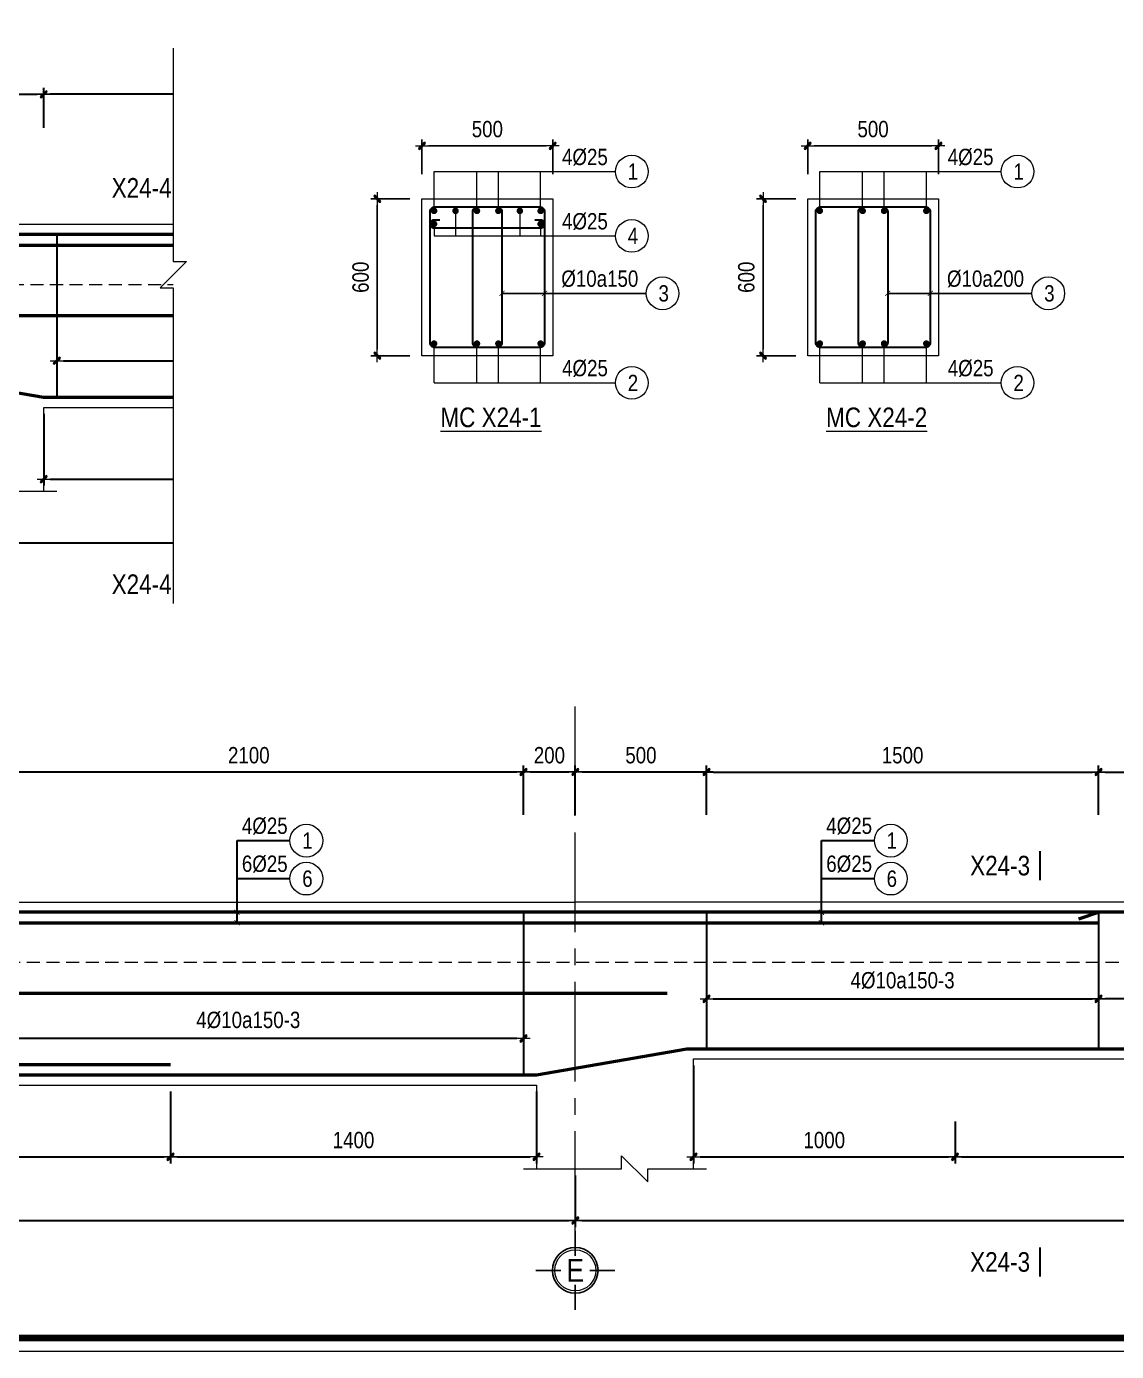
# Model space of a CAD drawing. Header units: millimetres. Extents: x 397144 to 8960116, y 345581 to 674207.
# Drawn here: x 4983601 to 4987769, y 648891 to 653957 of the extents above; entities that cross this region are included whole.
import ezdxf
from ezdxf.enums import TextEntityAlignment as Align
from ezdxf.xclip import XClip

# ---------------------------------------------------------------- set-up
doc = ezdxf.new("R2010")
doc.units = ezdxf.units.MM
doc.header["$XCLIPFRAME"] = 0
doc.header["$PDSIZE"] = -10
doc.linetypes.add('CENTER2', pattern=[28.575, 19.05, -3.175, 3.175, -3.175])
doc.linetypes.add('HIDDEN', pattern=[0.375, 0.25, -0.125])
doc.layers.get('0').update_dxf_attribs({"linetype": 'CONTINUOUS'})
doc.layers.get('Defpoints').update_dxf_attribs({"color": 12, "linetype": 'CONTINUOUS'})
for name, color, linetype, lineweight in [('2', 2, 'CONTINUOUS', 20), ('CDAI', 8, 'CONTINUOUS', 30), ('CTHEP', 2, 'CONTINUOUS', 50), ('DBAO', 3, 'CONTINUOUS', 20), ('DGIONG', 4, 'CONTINUOUS', 13), ('KTH', 150, 'CONTINUOUS', 5), ('Net khuat', 8, 'HIDDEN', 13), ('STICK', 1, 'CONTINUOUS', 9), ('TEXT', 7, 'CONTINUOUS', 15)]:
    doc.layers.add(name, color=color, linetype=linetype, lineweight=lineweight)
doc.layers.add('8', color=8, linetype='CONTINUOUS')
doc.styles.add('HELVECONDENSE', font='VHELVCN_0.TTF')
doc.styles.add('Star-HelCon', font='VHELVCN_0.TTF')
doc.styles.add('TTP-HelCon', font='VHELVCN_0.TTF')
doc.styles.add('VNI-HELVE-CONDENSE', font='VHELVCN_0.TTF')
doc.dimstyles.new('kc-25', dxfattribs={"dimtxt": 62.5, "dimasz": 20, "dimexe": 20, "dimexo": 50, "dimgap": 25, "dimtad": 3, "dimdec": 0, "dimzin": 0, "dimdsep": 46, "dimtxsty": 'VNI-HELVE-CONDENSE', "dimblk": 'DIM', "dimcen": 2.5, "dimclrd": 256, "dimclre": 154, "dimclrt": 7, "dimaunit": 1, "dimadec": 0, "dimazin": 0, "dimtfac": 1, "dimtdec": 0, "dimtix": 1, "dimtmove": 0, "dimatfit": 3, "dimldrblk": 'DOT', "dimfxl": 1, "dimtolj": 1, "dimtzin": 0, "dimarcsym": 0})
doc.dimstyles.new('TTP-25', dxfattribs={"dimscale": 25, "dimtxt": 2.5, "dimasz": 1, "dimexe": 1, "dimexo": 1, "dimgap": 0.09, "dimtad": 0, "dimdec": 4, "dimrnd": 5, "dimzin": 9, "dimdsep": 46, "dimtxsty": 'TTP-HelCon', "dimblk": 'Stick1', "dimcen": 0.09, "dimdle": 1.5, "dimclrd": 256, "dimclre": 256, "dimclrt": 7, "dimadec": 0, "dimazin": 0, "dimtfac": 1, "dimtdec": 4, "dimtmove": 0, "dimatfit": 3, "dimldrblk": '_ArchTick1', "dimfxl": 1, "dimtvp": 1, "dimtolj": 1, "dimtzin": 0, "dimarcsym": 0})

# ---------------------------------------------------------------- blocks, each defined once
blk = doc.blocks.new('CHG_XX_Khung ten')
blk.add_lwpolyline([(15, 579), (826, 579), (826, 15), (15, 15)], close=True)
at = {"color": 4, "linetype": 'Continuous', "const_width": 1}
blk.add_lwpolyline([(17, 577), (824, 577), (824, 17), (17, 17)], close=True, dxfattribs=at)
blk = doc.blocks.new('Stick1')
at = {"layer": 'STICK'}
h = blk.add_hatch(color=256, dxfattribs=at)
edge = h.paths.add_edge_path()
edge.add_line((0.3, 0.5), (-0.5, -0.3))
edge.add_arc((-0.4, -0.4), 0.141, 135, 315)
edge.add_line((-0.3, -0.5), (0.5, 0.3))
edge.add_arc((0.4, 0.4), 0.141, 315, 495)
blk.add_line((1, 0), (-1, 0), dxfattribs=at)
blk.add_lwpolyline([(0.3, 0.5), (-0.5, -0.3, 1), (-0.3, -0.5), (0.5, 0.3, 1), (0.3, 0.5, 1)], format="xyb", dxfattribs=at)
blk = doc.blocks.new('*D8874')
at = {"layer": 'Defpoints', "color": 0, "transparency": 16777216}
for p in [(5207029.3, 637924.4), (5205530.3, 637735.4), (5207029.3, 637735.4)]:
    blk.add_point(p, dxfattribs=at)
at = {"layer": 'KTH', "lineweight": -2, "transparency": 16777216}
for p, q in [((5205530.3, 637760.4), (5205530.3, 637949.4)), ((5207029.3, 637760.4), (5207029.3, 637949.4)), ((5205555.3, 637924.4), (5207004.3, 637924.4))]:
    blk.add_line(p, q, dxfattribs=at)
at = {"layer": 'KTH', "lineweight": -2, "transparency": 16777216, "xscale": 25, "yscale": 25, "zscale": 25, "rotation": 180}
blk.add_blockref('Stick1', (5205530.3, 637924.4), dxfattribs=at)
at = {"layer": 'KTH', "lineweight": -2, "transparency": 16777216, "xscale": 25, "yscale": 25, "zscale": 25}
blk.add_blockref('Stick1', (5207029.3, 637924.4), dxfattribs=at)
at = {"layer": 'KTH', "color": 7, "transparency": 16777216, "insert": (5206279.8, 637988.3), "char_height": 62.5, "attachment_point": 5, "style": 'TTP-HelCon'}
blk.add_mtext('\\A1;1500', dxfattribs=at)
blk = doc.blocks.new('_ArchTick1')
at = {"color": 0, "const_width": 3.81}
blk.add_lwpolyline([(-12.7, -12.7), (12.7, 12.7)], dxfattribs=at)
blk = doc.blocks.new('*D8875')
at = {"layer": 'Defpoints', "color": 0, "transparency": 16777216}
for p in [(5202725.3, 636979.5), (5204830.3, 636963), (5202725.3, 636905.5)]:
    blk.add_point(p, dxfattribs=at)
at = {"layer": 'KTH', "lineweight": -2, "transparency": 16777216}
for p, q in [((5202725.3, 636954.5), (5202725.3, 636880.5)), ((5204830.3, 636938), (5204830.3, 636880.5)), ((5204805.3, 636905.5), (5202750.3, 636905.5))]:
    blk.add_line(p, q, dxfattribs=at)
at = {"layer": 'KTH', "lineweight": -2, "transparency": 16777216, "xscale": 25, "yscale": 25, "zscale": 25, "rotation": 180}
blk.add_blockref('Stick1', (5202725.3, 636905.5), dxfattribs=at)
at = {"layer": 'KTH', "lineweight": -2, "transparency": 16777216, "xscale": 25, "yscale": 25, "zscale": 25}
blk.add_blockref('Stick1', (5204830.3, 636905.5), dxfattribs=at)
at = {"layer": 'KTH', "color": 7, "transparency": 16777216, "insert": (5203777.8, 636975.4), "char_height": 62.5, "attachment_point": 5, "style": 'TTP-HelCon'}
blk.add_mtext('\\A1;4Þ10a150-3', dxfattribs=at)
blk = doc.blocks.new('*D8876')
at = {"layer": 'Defpoints', "color": 0, "transparency": 16777216}
for p in [(5205530.3, 637114.5), (5207029.3, 637131), (5207029.3, 637057)]:
    blk.add_point(p, dxfattribs=at)
at = {"layer": 'KTH', "lineweight": -2, "transparency": 16777216}
for p, q in [((5205530.3, 637089.5), (5205530.3, 637032)), ((5207029.3, 637106), (5207029.3, 637032)), ((5205555.3, 637057), (5207004.3, 637057))]:
    blk.add_line(p, q, dxfattribs=at)
at = {"layer": 'KTH', "lineweight": -2, "transparency": 16777216, "xscale": 25, "yscale": 25, "zscale": 25, "rotation": 180}
blk.add_blockref('Stick1', (5205530.3, 637057), dxfattribs=at)
at = {"layer": 'KTH', "lineweight": -2, "transparency": 16777216, "xscale": 25, "yscale": 25, "zscale": 25}
blk.add_blockref('Stick1', (5207029.3, 637057), dxfattribs=at)
at = {"layer": 'KTH', "color": 7, "transparency": 16777216, "insert": (5206279.8, 637127), "char_height": 62.5, "attachment_point": 5, "style": 'TTP-HelCon'}
blk.add_mtext('\\A1;4Þ10a150-3', dxfattribs=at)
blk = doc.blocks.new('*D8879')
at = {"layer": 'Defpoints', "color": 0, "transparency": 16777216}
for p in [(5210180.3, 637924.4), (5207029.3, 637735.4), (5210180.3, 637735.4)]:
    blk.add_point(p, dxfattribs=at)
at = {"layer": 'KTH', "lineweight": -2, "transparency": 16777216}
for p, q in [((5207029.3, 637760.4), (5207029.3, 637949.4)), ((5210180.3, 637760.4), (5210180.3, 637949.4)), ((5207054.3, 637924.4), (5210155.3, 637924.4))]:
    blk.add_line(p, q, dxfattribs=at)
at = {"layer": 'KTH', "lineweight": -2, "transparency": 16777216, "xscale": 25, "yscale": 25, "zscale": 25, "rotation": 180}
blk.add_blockref('Stick1', (5207029.3, 637924.4), dxfattribs=at)
at = {"layer": 'KTH', "lineweight": -2, "transparency": 16777216, "xscale": 25, "yscale": 25, "zscale": 25}
blk.add_blockref('Stick1', (5210180.3, 637924.4), dxfattribs=at)
at = {"layer": 'KTH', "color": 7, "transparency": 16777216, "insert": (5208604.8, 637988.2), "char_height": 62.5, "attachment_point": 5, "style": 'TTP-HelCon'}
blk.add_mtext('\\A1;3150', dxfattribs=at)
blk = doc.blocks.new('*D8880')
at = {"layer": 'Defpoints', "color": 0, "transparency": 16777216}
for p in [(5207029.3, 637131), (5210180.3, 637131), (5207029.3, 637057)]:
    blk.add_point(p, dxfattribs=at)
at = {"layer": 'KTH', "lineweight": -2, "transparency": 16777216}
for p, q in [((5207029.3, 637106), (5207029.3, 637032)), ((5210180.3, 637106), (5210180.3, 637032)), ((5210155.3, 637057), (5207054.3, 637057))]:
    blk.add_line(p, q, dxfattribs=at)
at = {"layer": 'KTH', "lineweight": -2, "transparency": 16777216, "xscale": 25, "yscale": 25, "zscale": 25, "rotation": 180}
blk.add_blockref('Stick1', (5207029.3, 637057), dxfattribs=at)
at = {"layer": 'KTH', "lineweight": -2, "transparency": 16777216, "xscale": 25, "yscale": 25, "zscale": 25}
blk.add_blockref('Stick1', (5210180.3, 637057), dxfattribs=at)
at = {"layer": 'KTH', "color": 7, "transparency": 16777216, "insert": (5208604.8, 637126.9), "char_height": 62.5, "attachment_point": 5, "style": 'TTP-HelCon'}
blk.add_mtext('\\A1;4Þ10a200-3', dxfattribs=at)
blk = doc.blocks.new('*D8886')
at = {"layer": 'Defpoints', "color": 0, "transparency": 16777216}
for p in [(5195528.2, 636407.1), (5205028.2, 636407.1), (5205028.2, 636209.1)]:
    blk.add_point(p, dxfattribs=at)
at = {"layer": 'KTH', "lineweight": -2, "transparency": 16777216}
for p, q in [((5195528.2, 636382.1), (5195528.2, 636184.1)), ((5205028.2, 636382.1), (5205028.2, 636184.1)), ((5195553.2, 636209.1), (5205003.2, 636209.1))]:
    blk.add_line(p, q, dxfattribs=at)
at = {"layer": 'KTH', "lineweight": -2, "transparency": 16777216, "xscale": 25, "yscale": 25, "zscale": 25, "rotation": 180}
blk.add_blockref('Stick1', (5195528.2, 636209.1), dxfattribs=at)
at = {"layer": 'KTH', "lineweight": -2, "transparency": 16777216, "xscale": 25, "yscale": 25, "zscale": 25}
blk.add_blockref('Stick1', (5205028.2, 636209.1), dxfattribs=at)
at = {"layer": 'KTH', "color": 7, "transparency": 16777216, "insert": (5200278.2, 636272.9), "char_height": 62.5, "attachment_point": 5, "style": 'TTP-HelCon'}
blk.add_mtext('\\A1;9500', dxfattribs=at)
blk = doc.blocks.new('*D8887')
at = {"layer": 'Defpoints', "color": 0, "transparency": 16777216}
for p in [(5205028.2, 636407.1), (5211428.2, 636407), (5211428.2, 636209)]:
    blk.add_point(p, dxfattribs=at)
at = {"layer": 'KTH', "lineweight": -2, "transparency": 16777216}
for p, q in [((5205028.2, 636382.1), (5205028.2, 636184)), ((5211428.2, 636382), (5211428.2, 636184)), ((5205053.2, 636209), (5211403.2, 636209))]:
    blk.add_line(p, q, dxfattribs=at)
at = {"layer": 'KTH', "lineweight": -2, "transparency": 16777216, "xscale": 25, "yscale": 25, "zscale": 25, "rotation": 180}
blk.add_blockref('Stick1', (5205028.2, 636209), dxfattribs=at)
at = {"layer": 'KTH', "lineweight": -2, "transparency": 16777216, "xscale": 25, "yscale": 25, "zscale": 25}
blk.add_blockref('Stick1', (5211428.2, 636209), dxfattribs=at)
at = {"layer": 'KTH', "color": 7, "transparency": 16777216, "insert": (5208228.2, 636272.9), "char_height": 62.5, "attachment_point": 5, "style": 'TTP-HelCon'}
blk.add_mtext('\\A1;6400', dxfattribs=at)
blk = doc.blocks.new('*D8889')
at = {"layer": 'Defpoints', "color": 0, "transparency": 16777216}
for p in [(5198680.3, 637045.6), (5196330.3, 636963), (5198680.3, 636905.6)]:
    blk.add_point(p, dxfattribs=at)
at = {"layer": 'KTH', "lineweight": -2, "transparency": 16777216}
for p, q in [((5198680.3, 637020.6), (5198680.3, 636880.6)), ((5196330.3, 636938), (5196330.3, 636880.6)), ((5196355.3, 636905.6), (5198655.3, 636905.6))]:
    blk.add_line(p, q, dxfattribs=at)
at = {"layer": 'KTH', "lineweight": -2, "transparency": 16777216, "xscale": 25, "yscale": 25, "zscale": 25, "rotation": 180}
blk.add_blockref('Stick1', (5196330.3, 636905.6), dxfattribs=at)
at = {"layer": 'KTH', "lineweight": -2, "transparency": 16777216, "xscale": 25, "yscale": 25, "zscale": 25}
blk.add_blockref('Stick1', (5198680.3, 636905.6), dxfattribs=at)
at = {"layer": 'KTH', "color": 7, "transparency": 16777216, "insert": (5197505.3, 636975.5), "char_height": 62.5, "attachment_point": 5, "style": 'TTP-HelCon'}
blk.add_mtext('\\A1;4Þ10a150-3', dxfattribs=at)
blk = doc.blocks.new('*D8891')
at = {"layer": 'Defpoints', "color": 0, "transparency": 16777216}
for p in [(5196280.3, 637924.5), (5196280.3, 637771.4), (5198680.3, 637771.4)]:
    blk.add_point(p, dxfattribs=at)
at = {"layer": 'KTH', "lineweight": -2, "transparency": 16777216}
for p, q in [((5196280.3, 637796.4), (5196280.3, 637949.5)), ((5198680.3, 637796.4), (5198680.3, 637949.5)), ((5198655.3, 637924.5), (5196305.3, 637924.5))]:
    blk.add_line(p, q, dxfattribs=at)
at = {"layer": 'KTH', "lineweight": -2, "transparency": 16777216, "xscale": 25, "yscale": 25, "zscale": 25, "rotation": 180}
blk.add_blockref('Stick1', (5196280.3, 637924.5), dxfattribs=at)
at = {"layer": 'KTH', "lineweight": -2, "transparency": 16777216, "xscale": 25, "yscale": 25, "zscale": 25}
blk.add_blockref('Stick1', (5198680.3, 637924.5), dxfattribs=at)
at = {"layer": 'KTH', "color": 7, "transparency": 16777216, "insert": (5197480.3, 637988.4), "char_height": 62.5, "attachment_point": 5, "style": 'TTP-HelCon'}
blk.add_mtext('\\A1;2400', dxfattribs=at)
blk = doc.blocks.new('*D8892')
at = {"layer": 'Defpoints', "color": 0, "transparency": 16777216}
for p in [(5204830.3, 637924.5), (5202729.3, 637735.4), (5204830.3, 637735.4)]:
    blk.add_point(p, dxfattribs=at)
at = {"layer": 'KTH', "lineweight": -2, "transparency": 16777216}
for p, q in [((5202729.3, 637760.4), (5202729.3, 637949.5)), ((5204830.3, 637760.4), (5204830.3, 637949.5)), ((5202754.3, 637924.5), (5204805.3, 637924.5))]:
    blk.add_line(p, q, dxfattribs=at)
at = {"layer": 'KTH', "lineweight": -2, "transparency": 16777216, "xscale": 25, "yscale": 25, "zscale": 25, "rotation": 180}
blk.add_blockref('Stick1', (5202729.3, 637924.5), dxfattribs=at)
at = {"layer": 'KTH', "lineweight": -2, "transparency": 16777216, "xscale": 25, "yscale": 25, "zscale": 25}
blk.add_blockref('Stick1', (5204830.3, 637924.5), dxfattribs=at)
at = {"layer": 'KTH', "color": 7, "transparency": 16777216, "insert": (5203779.8, 637988.3), "char_height": 62.5, "attachment_point": 5, "style": 'TTP-HelCon'}
blk.add_mtext('\\A1;2100', dxfattribs=at)
blk = doc.blocks.new('dau truc')
blk.add_circle((0, 0), 180)
at = {"layer": '8'}
for p, q in [((0, 127), (0, 345)), ((-127, 0), (-345, 0)), ((345, 0), (127, 0)), ((0, -345), (0, -127))]:
    blk.add_line(p, q, dxfattribs=at)
blk.add_circle((0, 0), 200, dxfattribs=at)
at = {"layer": 'TEXT', "style": 'HELVECONDENSE'}
blk.add_attdef('A', text='', height=233, dxfattribs=at).set_placement((0, 0), align=Align.MIDDLE)
blk = doc.blocks.new('*D8893')
at = {"layer": 'Defpoints', "color": 0, "transparency": 16777216}
for p in [(5196280.3, 637924.5), (5195680.3, 637771.4), (5196280.3, 637771.4)]:
    blk.add_point(p, dxfattribs=at)
at = {"layer": 'KTH', "lineweight": -2, "transparency": 16777216}
for p, q in [((5195680.3, 637796.4), (5195680.3, 637949.5)), ((5196280.3, 637796.4), (5196280.3, 637949.5)), ((5195705.3, 637924.5), (5196255.3, 637924.5))]:
    blk.add_line(p, q, dxfattribs=at)
at = {"layer": 'KTH', "lineweight": -2, "transparency": 16777216, "xscale": 25, "yscale": 25, "zscale": 25, "rotation": 180}
blk.add_blockref('Stick1', (5195680.3, 637924.5), dxfattribs=at)
at = {"layer": 'KTH', "lineweight": -2, "transparency": 16777216, "xscale": 25, "yscale": 25, "zscale": 25}
blk.add_blockref('Stick1', (5196280.3, 637924.5), dxfattribs=at)
at = {"layer": 'KTH', "color": 7, "transparency": 16777216, "insert": (5195980.3, 637988.4), "char_height": 62.5, "attachment_point": 5, "style": 'TTP-HelCon'}
blk.add_mtext('\\A1;600', dxfattribs=at)
blk = doc.blocks.new('*D8895')
at = {"layer": 'Defpoints', "color": 0, "transparency": 16777216}
for p in [(5205028.2, 637924.5), (5204830.3, 637735.4), (5205028.2, 637735.4)]:
    blk.add_point(p, dxfattribs=at)
at = {"layer": 'KTH', "lineweight": -2, "transparency": 16777216}
for p, q in [((5204830.3, 637760.4), (5204830.3, 637949.5)), ((5205028.2, 637760.4), (5205028.2, 637949.5)), ((5204855.3, 637924.5), (5205003.2, 637924.5))]:
    blk.add_line(p, q, dxfattribs=at)
at = {"layer": 'KTH', "lineweight": -2, "transparency": 16777216, "xscale": 25, "yscale": 25, "zscale": 25, "rotation": 180}
blk.add_blockref('Stick1', (5204830.3, 637924.5), dxfattribs=at)
at = {"layer": 'KTH', "lineweight": -2, "transparency": 16777216, "xscale": 25, "yscale": 25, "zscale": 25}
blk.add_blockref('Stick1', (5205028.2, 637924.5), dxfattribs=at)
at = {"layer": 'KTH', "color": 7, "transparency": 16777216, "insert": (5204929.3, 637988.3), "char_height": 62.5, "attachment_point": 5, "style": 'TTP-HelCon'}
blk.add_mtext('\\A1;200', dxfattribs=at)
blk = doc.blocks.new('*D8896')
at = {"layer": 'Defpoints', "color": 0, "transparency": 16777216}
for p in [(5205530.3, 637924.5), (5205028.2, 637735.4), (5205530.3, 637735.4)]:
    blk.add_point(p, dxfattribs=at)
at = {"layer": 'KTH', "lineweight": -2, "transparency": 16777216}
for p, q in [((5205028.2, 637760.4), (5205028.2, 637949.5)), ((5205530.3, 637760.4), (5205530.3, 637949.5)), ((5205053.2, 637924.5), (5205505.3, 637924.5))]:
    blk.add_line(p, q, dxfattribs=at)
at = {"layer": 'KTH', "lineweight": -2, "transparency": 16777216, "xscale": 25, "yscale": 25, "zscale": 25, "rotation": 180}
blk.add_blockref('Stick1', (5205028.2, 637924.5), dxfattribs=at)
at = {"layer": 'KTH', "lineweight": -2, "transparency": 16777216, "xscale": 25, "yscale": 25, "zscale": 25}
blk.add_blockref('Stick1', (5205530.3, 637924.5), dxfattribs=at)
at = {"layer": 'KTH', "color": 7, "transparency": 16777216, "insert": (5205279.3, 637988.3), "char_height": 62.5, "attachment_point": 5, "style": 'TTP-HelCon'}
blk.add_mtext('\\A1;500', dxfattribs=at)
blk = doc.blocks.new('*D8897')
at = {"layer": 'Defpoints', "color": 0, "transparency": 16777216}
for p in [(5196280.3, 636727.1), (5197680.3, 636727.1), (5197680.3, 636452.9)]:
    blk.add_point(p, dxfattribs=at)
at = {"layer": 'KTH', "lineweight": -2, "transparency": 16777216}
for p, q in [((5196280.3, 636702.1), (5196280.3, 636427.9)), ((5197680.3, 636702.1), (5197680.3, 636427.9)), ((5196305.3, 636452.9), (5197655.3, 636452.9))]:
    blk.add_line(p, q, dxfattribs=at)
at = {"layer": 'KTH', "lineweight": -2, "transparency": 16777216, "xscale": 25, "yscale": 25, "zscale": 25, "rotation": 180}
blk.add_blockref('Stick1', (5196280.3, 636452.9), dxfattribs=at)
at = {"layer": 'KTH', "lineweight": -2, "transparency": 16777216, "xscale": 25, "yscale": 25, "zscale": 25}
blk.add_blockref('Stick1', (5197680.3, 636452.9), dxfattribs=at)
at = {"layer": 'KTH', "color": 7, "transparency": 16777216, "insert": (5196980.3, 636516.7), "char_height": 62.5, "attachment_point": 5, "style": 'TTP-HelCon'}
blk.add_mtext('\\A1;1400', dxfattribs=at)
blk = doc.blocks.new('*D8898')
at = {"layer": 'Defpoints', "color": 0, "transparency": 16777216}
for p in [(5197680.3, 636727.1), (5203480.3, 636664.4), (5203480.3, 636452.9)]:
    blk.add_point(p, dxfattribs=at)
at = {"layer": 'KTH', "lineweight": -2, "transparency": 16777216}
for p, q in [((5197680.3, 636702.1), (5197680.3, 636427.9)), ((5203480.3, 636639.4), (5203480.3, 636427.9)), ((5197705.3, 636452.9), (5203455.3, 636452.9))]:
    blk.add_line(p, q, dxfattribs=at)
at = {"layer": 'KTH', "lineweight": -2, "transparency": 16777216, "xscale": 25, "yscale": 25, "zscale": 25, "rotation": 180}
blk.add_blockref('Stick1', (5197680.3, 636452.9), dxfattribs=at)
at = {"layer": 'KTH', "lineweight": -2, "transparency": 16777216, "xscale": 25, "yscale": 25, "zscale": 25}
blk.add_blockref('Stick1', (5203480.3, 636452.9), dxfattribs=at)
at = {"layer": 'KTH', "color": 7, "transparency": 16777216, "insert": (5200580.3, 636516.7), "char_height": 62.5, "attachment_point": 5, "style": 'TTP-HelCon'}
blk.add_mtext('\\A1;5800', dxfattribs=at)
blk = doc.blocks.new('*D8899')
at = {"layer": 'Defpoints', "color": 0, "transparency": 16777216}
for p in [(5203480.3, 636727.1), (5204880.3, 636727.1), (5204880.3, 636452.9)]:
    blk.add_point(p, dxfattribs=at)
at = {"layer": 'KTH', "lineweight": -2, "transparency": 16777216}
for p, q in [((5203480.3, 636702.1), (5203480.3, 636427.9)), ((5204880.3, 636702.1), (5204880.3, 636427.9)), ((5203505.3, 636452.9), (5204855.3, 636452.9))]:
    blk.add_line(p, q, dxfattribs=at)
at = {"layer": 'KTH', "lineweight": -2, "transparency": 16777216, "xscale": 25, "yscale": 25, "zscale": 25, "rotation": 180}
blk.add_blockref('Stick1', (5203480.3, 636452.9), dxfattribs=at)
at = {"layer": 'KTH', "lineweight": -2, "transparency": 16777216, "xscale": 25, "yscale": 25, "zscale": 25}
blk.add_blockref('Stick1', (5204880.3, 636452.9), dxfattribs=at)
at = {"layer": 'KTH', "color": 7, "transparency": 16777216, "insert": (5204180.3, 636516.7), "char_height": 62.5, "attachment_point": 5, "style": 'TTP-HelCon'}
blk.add_mtext('\\A1;1400', dxfattribs=at)
blk = doc.blocks.new('DIM')
h = blk.add_hatch(color=1)
h.paths.add_polyline_path([(0.49, 0.29, 1), (0.29, 0.49), (-0.19, 0), (0.19, 0)])
h.paths.add_polyline_path([(0.19, 0), (-0.19, 0), (-0.49, -0.29, 1), (-0.29, -0.49)])
at = {"color": 9}
for p, q in [((-0.19, 0), (-1.5, 0)), ((0.19, 0), (1.5, 0))]:
    blk.add_line(p, q, dxfattribs=at)
at = {"color": 1}
for p, q in [((-0.49, -0.29), (0.29, 0.49)), ((-0.29, -0.49), (0.49, 0.29)), ((-0.19, 0), (0.19, 0))]:
    blk.add_line(p, q, dxfattribs=at)
blk.add_arc((-0.39, -0.39), 0.138, 135, 315, dxfattribs=at)
blk = doc.blocks.new('*D1200')
at = {"layer": 'Defpoints', "color": 0, "transparency": 16777216}
for p in [(5205480.3, 636827.1), (5206480.3, 636612.8), (5206480.3, 636452.9)]:
    blk.add_point(p, dxfattribs=at)
at = {"layer": 'KTH', "lineweight": -2, "transparency": 16777216}
for p, q in [((5205480.3, 636802.1), (5205480.3, 636427.9)), ((5206480.3, 636587.8), (5206480.3, 636427.9)), ((5205505.3, 636452.9), (5206455.3, 636452.9))]:
    blk.add_line(p, q, dxfattribs=at)
at = {"layer": 'KTH', "lineweight": -2, "transparency": 16777216, "xscale": 25, "yscale": 25, "zscale": 25, "rotation": 180}
blk.add_blockref('Stick1', (5205480.3, 636452.9), dxfattribs=at)
at = {"layer": 'KTH', "lineweight": -2, "transparency": 16777216, "xscale": 25, "yscale": 25, "zscale": 25}
blk.add_blockref('Stick1', (5206480.3, 636452.9), dxfattribs=at)
at = {"layer": 'KTH', "color": 7, "transparency": 16777216, "insert": (5205980.3, 636516.7), "char_height": 62.5, "attachment_point": 5, "style": 'TTP-HelCon'}
blk.add_mtext('\\A1;1000', dxfattribs=at)
blk = doc.blocks.new('*D8902')
at = {"layer": 'Defpoints', "color": 0, "transparency": 16777216}
for p in [(5206480.3, 636612.8), (5210680.3, 636612.8), (5210680.3, 636452.9)]:
    blk.add_point(p, dxfattribs=at)
at = {"layer": 'KTH', "lineweight": -2, "transparency": 16777216}
for p, q in [((5206480.3, 636587.8), (5206480.3, 636427.9)), ((5210680.3, 636587.8), (5210680.3, 636427.9)), ((5206505.3, 636452.9), (5210655.3, 636452.9))]:
    blk.add_line(p, q, dxfattribs=at)
at = {"layer": 'KTH', "lineweight": -2, "transparency": 16777216, "xscale": 25, "yscale": 25, "zscale": 25, "rotation": 180}
blk.add_blockref('Stick1', (5206480.3, 636452.9), dxfattribs=at)
at = {"layer": 'KTH', "lineweight": -2, "transparency": 16777216, "xscale": 25, "yscale": 25, "zscale": 25}
blk.add_blockref('Stick1', (5210680.3, 636452.9), dxfattribs=at)
at = {"layer": 'KTH', "color": 7, "transparency": 16777216, "insert": (5208580.3, 636516.7), "char_height": 62.5, "attachment_point": 5, "style": 'TTP-HelCon'}
blk.add_mtext('\\A1;4200', dxfattribs=at)
blk = doc.blocks.new('MC')
at = {"layer": 'CTHEP', "const_width": 10}
blk.add_lwpolyline([(0, 150), (0, 0)], dxfattribs=at)
at = {"layer": 'TEXT', "style": 'TTP-HelCon'}
blk.add_attdef('A', text='', height=100, dxfattribs=at).set_placement((-50, 25.5), align=Align.RIGHT)
blk = doc.blocks.new('AX-28')
at = {"layer": 'CTHEP'}
blk.add_line((5264291.10635, 616647.46399), (5278173.54449, 616647.4826), dxfattribs=at)
blk.add_lwpolyline([(5264065.14349, 616958.44104), (5293080.85847, 616958.39699, -0.414213562), (5293100.85847, 616938.39699), (5293100.85847, 615232.99626)], format="xyb", dxfattribs=at)
blk.add_lwpolyline([(5264147.37361, 616874.73242), (5264147.37361, 616336.45319), (5278789.7953, 616336.45121), (5278789.7953, 616336.45121)], dxfattribs=at)
at = {"layer": 'DBAO'}
blk.add_line((5293150.85847, 616997.17339), (5264000.85115, 616997.3979), dxfattribs=at)
blk = doc.blocks.new('*D1891')
at = {"layer": 'Defpoints', "color": 0, "ltscale": 500, "transparency": 16777216}
for p in [(4985113.2, 653500.9), (4985113.2, 653367.6), (4985613.2, 653367.6)]:
    blk.add_point(p, dxfattribs=at)
at = {"layer": 'KTH', "lineweight": -2, "ltscale": 500, "transparency": 16777216}
for p, q in [((4985113.2, 653392.6), (4985113.2, 653525.9)), ((4985588.2, 653500.9), (4985138.2, 653500.9)), ((4985613.2, 653392.6), (4985613.2, 653525.9))]:
    blk.add_line(p, q, dxfattribs=at)
at = {"layer": 'KTH', "lineweight": -2, "ltscale": 500, "transparency": 16777216, "xscale": 25, "yscale": 25, "zscale": 25, "rotation": 180}
blk.add_blockref('Stick1', (4985113.2, 653500.9), dxfattribs=at)
at = {"layer": 'KTH', "lineweight": -2, "ltscale": 500, "transparency": 16777216, "xscale": 25, "yscale": 25, "zscale": 25}
blk.add_blockref('Stick1', (4985613.2, 653500.9), dxfattribs=at)
at = {"layer": 'KTH', "color": 7, "ltscale": 500, "transparency": 16777216, "insert": (4985363.2, 653564.7), "char_height": 62.5, "attachment_point": 5, "style": 'TTP-HelCon'}
blk.add_mtext('\\A1;500', dxfattribs=at)
blk = doc.blocks.new('*D1892')
at = {"layer": 'Defpoints', "color": 0, "ltscale": 500, "transparency": 16777216}
for p in [(4985092.4, 653298.6), (4984942.5, 652698.6), (4985092.4, 652698.6)]:
    blk.add_point(p, dxfattribs=at)
at = {"layer": 'KTH', "lineweight": -2, "ltscale": 500, "transparency": 16777216}
for p, q in [((4985067.4, 653298.6), (4984917.5, 653298.6)), ((4984942.5, 653273.6), (4984942.5, 652723.6)), ((4985067.4, 652698.6), (4984917.5, 652698.6))]:
    blk.add_line(p, q, dxfattribs=at)
at = {"layer": 'KTH', "lineweight": -2, "ltscale": 500, "transparency": 16777216, "xscale": 25, "yscale": 25, "zscale": 25}
for p, rotation in [((4984942.5, 653298.6), 90), ((4984942.5, 652698.6), 270)]:
    blk.add_blockref('Stick1', p, dxfattribs=dict(at, rotation=rotation))
at = {"layer": 'KTH', "color": 7, "ltscale": 500, "transparency": 16777216, "insert": (4984878.7, 652998.6), "char_height": 62.5, "attachment_point": 5, "rotation": 90, "style": 'TTP-HelCon'}
blk.add_mtext('\\A1;600', dxfattribs=at)
blk = doc.blocks.new('*D1893')
at = {"layer": 'Defpoints', "color": 0, "ltscale": 500, "transparency": 16777216}
for p in [(4986588.1, 653500.9), (4986588.1, 653367.6), (4987088.1, 653367.6)]:
    blk.add_point(p, dxfattribs=at)
at = {"layer": 'KTH', "lineweight": -2, "ltscale": 500, "transparency": 16777216}
for p, q in [((4986588.1, 653392.6), (4986588.1, 653525.9)), ((4987063.1, 653500.9), (4986613.1, 653500.9)), ((4987088.1, 653392.6), (4987088.1, 653525.9))]:
    blk.add_line(p, q, dxfattribs=at)
at = {"layer": 'KTH', "lineweight": -2, "ltscale": 500, "transparency": 16777216, "xscale": 25, "yscale": 25, "zscale": 25, "rotation": 180}
blk.add_blockref('Stick1', (4986588.1, 653500.9), dxfattribs=at)
at = {"layer": 'KTH', "lineweight": -2, "ltscale": 500, "transparency": 16777216, "xscale": 25, "yscale": 25, "zscale": 25}
blk.add_blockref('Stick1', (4987088.1, 653500.9), dxfattribs=at)
at = {"layer": 'KTH', "color": 7, "ltscale": 500, "transparency": 16777216, "insert": (4986838.1, 653564.7), "char_height": 62.5, "attachment_point": 5, "style": 'TTP-HelCon'}
blk.add_mtext('\\A1;500', dxfattribs=at)
blk = doc.blocks.new('*D1894')
at = {"layer": 'Defpoints', "color": 0, "ltscale": 500, "transparency": 16777216}
for p in [(4986567.2, 653298.6), (4986417.4, 652698.6), (4986567.2, 652698.6)]:
    blk.add_point(p, dxfattribs=at)
at = {"layer": 'KTH', "lineweight": -2, "ltscale": 500, "transparency": 16777216}
for p, q in [((4986542.2, 653298.6), (4986392.4, 653298.6)), ((4986417.4, 653273.6), (4986417.4, 652723.6)), ((4986542.2, 652698.6), (4986392.4, 652698.6))]:
    blk.add_line(p, q, dxfattribs=at)
at = {"layer": 'KTH', "lineweight": -2, "ltscale": 500, "transparency": 16777216, "xscale": 25, "yscale": 25, "zscale": 25}
for p, rotation in [((4986417.4, 653298.6), 90), ((4986417.4, 652698.6), 270)]:
    blk.add_blockref('Stick1', p, dxfattribs=dict(at, rotation=rotation))
at = {"layer": 'KTH', "color": 7, "ltscale": 500, "transparency": 16777216, "insert": (4986353.6, 652998.6), "char_height": 62.5, "attachment_point": 5, "rotation": 90, "style": 'TTP-HelCon'}
blk.add_mtext('\\A1;600', dxfattribs=at)
blk = doc.blocks.new('AX-24')
at = {"layer": 'CDAI', "ltscale": 52.5}
for p, q in [((5196330.28802, 637392.12403), (5196330.28802, 636766.1079)), ((5204830.31517, 637392.05573), (5204830.31517, 636766.07995)), ((5205530.31657, 637392.0519), (5205530.31657, 636862.0519)), ((5207029.31657, 637392.0519), (5207029.31657, 636862.0519))]:
    blk.add_line(p, q, dxfattribs=at)
at = {"layer": 'CTHEP'}
for p, q in [((5206954.31657, 637363.0519), (5207029.31657, 637388.0519)), ((5194180.3301, 637348.11471), (5198680.28802, 637348.10307)), ((5202729.35465, 637348.11471), (5207029.31657, 637348.11471)), ((5195796.91595, 637079.11597), (5205378.97758, 637079.06784)), ((5197680.28802, 636806.08207), (5203480.31517, 636806.01871))]:
    blk.add_line(p, q, dxfattribs=at)
for points in [[(5212250.31871, 636859.86833), (5212250.31871, 637388.05554), (5189209.16681, 637388.13109)], [(5189267.40577, 637142.5212), (5189267.40577, 636866.13113), (5195699.2967, 636866.10997), (5196279.15845, 636766.10807), (5204880.31517, 636766.07978), (5205454.36068, 636866.07789), (5212188.48587, 636866.05575), (5212188.48587, 637288.93126)]]:
    blk.add_lwpolyline(points, dxfattribs=at)
at = {"layer": 'DBAO'}
for points in [[(5195805.6519, 637427.28753), (5205028.22142, 637427.05195)], [(5212280.31872, 636407.01356), (5212280.31872, 637427.00985), (5205028.22142, 637427.0547)], [(5205480.31657, 636827.0519), (5211680.31872, 636827.01356)], [(5205480.31657, 636407.0519), (5205480.31657, 636827.0519)], [(5196280.28802, 636407.12403), (5196280.28802, 636727.09822), (5204880.31517, 636727.05573), (5204880.31517, 636407.05573)]]:
    blk.add_lwpolyline(points, dxfattribs=at)
at = {"layer": 'DGIONG'}
for points in [[(5195630.29063, 636407.12787), (5195855.29063, 636407.12787), (5195855.29063, 636457.12787), (5195955.29063, 636357.12787), (5195955.29063, 636407.12787), (5196330.28802, 636407.12403)], [(5204830.31517, 636407.05573), (5205205.31657, 636407.0519), (5205205.31657, 636457.0519), (5205305.31657, 636357.0519), (5205305.31657, 636407.0519), (5205530.31657, 636407.0519)]]:
    blk.add_lwpolyline(points, dxfattribs=at)
for centre in [(5203999.79315, 637661.93225), (5206234.49373, 637661.93225), (5203999.79315, 637516.63325), (5206234.49373, 637516.63325)]:
    blk.add_circle(centre, 62.5, dxfattribs=at)
at = {"layer": 'Net khuat', "linetype": 'CENTER2', "ltscale": 20}
blk.add_line((5205028.22142, 636169.63408), (5205028.22142, 638174.97673), dxfattribs=at)
at = {"layer": 'Net khuat', "ltscale": 200}
blk.add_lwpolyline([(5189179.16681, 636827.13109), (5189179.16681, 636827.13109), (5189479.16681, 636827.13109), (5189479.16681, 637197.13109), (5212330.31656, 637197.0553)], dxfattribs=at)
at = {"xscale": 0.75, "yscale": 0.75, "zscale": 0.75}
for p, values in [((5196806.88418, 637510.00772), {'A': 'X24-4'}), ((5206804.93222, 637510.00772), {'A': 'X24-3'}), ((5196806.88418, 635994.35045), {'A': 'X24-4'}), ((5206804.93222, 635994.35045), {'A': 'X24-3'})]:
    blk.add_blockref('MC', p, dxfattribs=at).add_auto_attribs(values)
at = {"layer": '2', "ltscale": 300}
ref = blk.add_blockref('dau truc', (5205028.22142, 636018.76955), dxfattribs=dict(at, xscale=0.4367131292819977, yscale=0.4367131292819977, zscale=0.4367131292819977))
ref.add_attrib('A', 'E', dxfattribs={"layer": 'TEXT', "height": 87.5, "style": 'HELVECONDENSE'}).set_placement((5205028.22142, 636018.76955), align=Align.MIDDLE)
at = {"layer": 'TEXT', "style": 'TTP-HelCon'}
for s, p in [('4Þ25', (5203753.28309, 637687.7852)), ('4Þ25', (5205987.98368, 637687.7852)), ('6Þ25', (5203753.28309, 637542.4862)), ('6Þ25', (5205987.98368, 637542.4862))]:
    blk.add_text(s, height=62.5, dxfattribs=at).set_placement(p)
at = {"layer": 'TEXT', "style": 'Star-HelCon'}
for s, p in [('1', (5204003.95981, 637661.93225)), ('1', (5206238.6604, 637661.93225)), ('6', (5204003.95981, 637516.63325)), ('6', (5206238.6604, 637516.63325))]:
    blk.add_text(s, height=62.5, dxfattribs=at).set_placement(p, align=Align.MIDDLE)
at = {"layer": 'KTH'}
for base, p1, p2, picture, middle in [((5196280.28802, 637924.52221), (5195680.29063, 637771.42548), (5196280.28802, 637771.42548), '*D8893', (5195980.28933, 637988.35554)), ((5204830.31517, 637924.45007), (5202729.31517, 637735.44624), (5204830.31517, 637735.44624), '*D8892', (5203779.81517, 637988.2834)), ((5205028.221418, 637924.450071), (5204830.31517, 637735.44624), (5205028.221418, 637735.44624), '*D8895', (5204929.268294, 637988.283405)), ((5205530.316565, 637924.450071), (5205028.221418, 637735.44624), (5205530.316565, 637735.44624), '*D8896', (5205279.268992, 637988.283405)), ((5207029.31657, 637924.44624), (5205530.31657, 637735.44624), (5207029.31657, 637735.44624), '*D8874', (5206279.81657, 637988.27957)), ((5210180.31872, 637924.407899), (5207029.316565, 637735.44624), (5210180.31872, 637735.407899), '*D8879', (5208604.817643, 637988.241233)), ((5205028.22142, 636209.07081), (5195528.22142, 636407.12787), (5205028.22142, 636407.05382), '*D8886', (5200278.22142, 636272.90414)), ((5211428.22142, 636209.02803), (5205028.22142, 636407.05382), (5211428.22142, 636407.0059), '*D8887', (5208228.22142, 636272.86136))]:
    dim = blk.add_linear_dim(base=base, p1=p1, p2=p2, angle=180, dimstyle='TTP-25', override={"dimtmove": 1}, dxfattribs=at)
    dim.commit()
    dim.dimension.update_dxf_attribs({"geometry": picture, "text_midpoint": middle})
for base, p1, p2, picture, middle in [((5196280.28802, 637924.51837), (5198680.28802, 637771.42548), (5196280.28802, 637771.42548), '*D8891', (5197480.28802, 637988.35171)), ((5206480.31657, 636452.86603), (5205480.31657, 636827.0519), (5206480.31657, 636612.81721), '*D1200', (5205980.31657, 636516.69936)), ((5197680.28802, 636452.86603), (5196280.28802, 636727.09822), (5197680.28802, 636727.08388), '*D8897', (5196980.28802, 636516.69936)), ((5203480.3151702695, 636452.8660300421), (5197680.2880248986, 636727.0838792045), (5203480.3151702695, 636664.4169950653), '*D8898', (5200580.301597584, 636516.6993633754)), ((5204880.31517, 636452.86603), (5203480.31517, 636727.09822), (5204880.31517, 636727.08388), '*D8899', (5204180.31517, 636516.69936)), ((5210680.31872, 636452.86603), (5206480.316565, 636612.817208), (5210680.31872, 636612.817208), '*D8902', (5208580.317643, 636516.699363))]:
    dim = blk.add_linear_dim(base=base, p1=p1, p2=p2, dimstyle='TTP-25', override={"dimtmove": 1}, dxfattribs=at)
    dim.commit()
    dim.dimension.update_dxf_attribs({"geometry": picture, "text_midpoint": middle})
for base, p1, p2, picture, middle in [((5207029.31657, 637057.03872), (5205530.31657, 637114.51207), (5207029.31657, 637131.03873), '*D8876', (5206279.81657, 637126.95539)), ((5198680.28802, 636905.55168), (5196330.28802, 636963.02503), (5198680.28802, 637045.56486), '*D8889', (5197505.28802, 636975.46834))]:
    dim = blk.add_linear_dim(base=base, p1=p1, p2=p2, text='4Þ10a150-3', dimstyle='TTP-25', override={"dimtmove": 1}, dxfattribs=at)
    dim.commit()
    dim.dimension.update_dxf_attribs({"geometry": picture, "text_midpoint": middle})
for base, p1, p2, text, picture, middle in [((5207029.31657, 637057.00038), (5210180.31872, 637131.00039), (5207029.31657, 637131.03873), '4Þ10a200-3', '*D8880', (5208604.81764, 637126.91705)), ((5202725.31517, 636905.48337), (5204830.31517, 636962.95672), (5202725.31517, 636979.48338), '4Þ10a150-3', '*D8875', (5203777.81517, 636975.40004))]:
    dim = blk.add_linear_dim(base=base, p1=p1, p2=p2, angle=180, text=text, dimstyle='TTP-25', override={"dimtmove": 1}, dxfattribs=at)
    dim.commit()
    dim.dimension.update_dxf_attribs({"geometry": picture, "text_midpoint": middle})
at = {"layer": 'DGIONG'}
for points in [[(5203734.77132, 637388.12414), (5203734.77106, 637661.93225), (5203937.29315, 637661.93225)], [(5205969.47191, 637388.12414), (5205969.47165, 637661.93225), (5206171.99373, 637661.93225)], [(5203734.77097, 637348.12414), (5203734.77071, 637516.63325), (5203937.29279, 637516.63325)], [(5205969.47156, 637348.12414), (5205969.47129, 637516.63325), (5206171.99338, 637516.63325)]]:
    blk.add_leader(points, dimstyle='kc-25', override={"dimtad": 0, "dimldrblk": 'ArchTick', "dimfxl": 100, "dimarcsym": 1}, dxfattribs=at)

msp = doc.modelspace()

# ---------------------------------------------------------------- block references
at = {"layer": 'CDAI'}
ref = msp.add_blockref('AX-28', (-279585.69011, 34856.96031), dxfattribs=at)
XClip(ref).set_block_clipping_path([(5277476.4267861238, 614211.576175547), (5293382.1857972499, 617647.0229285841)])
at = {"layer": 'KTH', "ltscale": 0.8, "xscale": 25.92478421702978, "yscale": 25.92478421702978, "zscale": 25.92478421702978}
msp.add_blockref('CHG_XX_Khung ten', (4975456.08674, 648501.85593), dxfattribs=at)

# ---------------------------------------------------------------- next in the draw order: linework, layer by layer
at = {"layer": 'CDAI', "ltscale": 0.8}
msp.add_lwpolyline([(4975896.80807, 663460.45642), (4993266.4135, 663460.45642), (4993266.4135, 648942.57726), (4975896.80807, 648942.57726)], close=True, dxfattribs=at)
msp.add_lwpolyline([(4975896.80807, 663460.45642), (4993266.4135, 663460.45642), (4993266.4135, 648942.57726), (4975896.80807, 648942.57726)], close=True, dxfattribs=at)
at = {"layer": 'CDAI'}
for points in [[(4985163.21029, 653267.38282), (4985563.21029, 653267.38282, -0.4142135624), (4985581.96029, 653248.63282), (4985581.96029, 652748.63282, -0.4142135624), (4985563.21029, 652729.88282), (4985163.21029, 652729.88282, -0.4142135624), (4985144.46029, 652748.63282), (4985144.46029, 653248.63282, -0.4142135624)], [(4985325.96029, 653267.38282), (4985400.46029, 653267.38282, -0.4142135624), (4985419.21029, 653248.63282), (4985419.21029, 652748.63282, -0.4142135624), (4985400.46029, 652729.88282), (4985325.96029, 652729.88282, -0.4142135624), (4985307.21029, 652748.63282), (4985307.21029, 653248.63282, -0.4142135624)], [(4986638.09387, 653267.38282), (4987038.09387, 653267.38282, -0.4142135624), (4987056.84387, 653248.63282), (4987056.84387, 652748.63282, -0.4142135624), (4987038.09387, 652729.88282), (4986638.09387, 652729.88282, -0.4142135624), (4986619.34387, 652748.63282), (4986619.34387, 653248.63282, -0.4142135624)], [(4986800.84387, 653267.38282), (4986875.34387, 653267.38282, -0.4142135624), (4986894.09387, 653248.63282), (4986894.09387, 652748.63282, -0.4142135624), (4986875.34387, 652729.88282), (4986800.84387, 652729.88282, -0.4142135624), (4986782.09387, 652748.63282), (4986782.09387, 653248.63282, -0.4142135624)]]:
    msp.add_lwpolyline(points, format="xyb", close=True, dxfattribs=at)
msp.add_lwpolyline([(4985181.38028, 653217.38282), (4985159.46029, 653217.38282, 0.4142135624), (4985144.46029, 653202.38282), (4985144.46029, 653202.38282, 0.4142135624), (4985159.46029, 653187.38282), (4985566.96029, 653187.38282, 0.4142135624), (4985581.96029, 653202.38282), (4985581.96029, 653202.38282, 0.4142135624), (4985566.96029, 653217.38282), (4985545.0403, 653217.38282)], format="xyb", dxfattribs=at)
at = {"layer": 'CTHEP', "const_width": 12.5}
for points in [[(4985153.21029, 653252.38282, 1), (4985165.71029, 653252.38282, 1)], [(4985235.21029, 653252.38282, 1), (4985247.71029, 653252.38282, 1)], [(4985317.21029, 653252.38282, 1), (4985329.71029, 653252.38282, 1)], [(4985399.21029, 653252.38282, 1), (4985411.71029, 653252.38282, 1)], [(4985481.21029, 653252.38282, 1), (4985493.71029, 653252.38282, 1)], [(4985560.71029, 653252.38282, 1), (4985573.21029, 653252.38282, 1)], [(4986628.09387, 653252.38282, 1), (4986640.59387, 653252.38282, 1)], [(4986792.09387, 653252.38282, 1), (4986804.59387, 653252.38282, 1)], [(4986874.09387, 653252.38282, 1), (4986886.59387, 653252.38282, 1)], [(4987035.59387, 653252.38282, 1), (4987048.09387, 653252.38282, 1)], [(4985153.21029, 653202.38282, 1), (4985165.71029, 653202.38282, 1)], [(4985560.71029, 653202.38282, 1), (4985573.21029, 653202.38282, 1)], [(4985153.21029, 652744.88282, 1), (4985165.71029, 652744.88282, 1)], [(4985317.21029, 652744.88282, 1), (4985329.71029, 652744.88282, 1)], [(4985399.21029, 652744.88282, 1), (4985411.71029, 652744.88282, 1)], [(4985560.71029, 652744.88282, 1), (4985573.21029, 652744.88282, 1)], [(4986628.09387, 652744.88282, 1), (4986640.59387, 652744.88282, 1)], [(4986792.09387, 652744.88282, 1), (4986804.59387, 652744.88282, 1)], [(4986874.09387, 652744.88282, 1), (4986886.59387, 652744.88282, 1)], [(4987035.59387, 652744.88282, 1), (4987048.09387, 652744.88282, 1)]]:
    msp.add_lwpolyline(points, format="xyb", close=True, dxfattribs=at)
at = {"layer": 'DBAO', "flags": 128}
for points in [[(4985113.21029, 653298.63282), (4985613.21029, 653298.63282)], [(4985613.21029, 653298.63282), (4985613.21029, 652698.63282), (4985113.21029, 652698.63282), (4985113.21029, 653298.63282)], [(4986588.09387, 653298.63282), (4987088.09387, 653298.63282)], [(4987088.09387, 653298.63282), (4987088.09387, 652698.63282), (4986588.09387, 652698.63282), (4986588.09387, 653298.63282)]]:
    msp.add_lwpolyline(points, dxfattribs=at)
at = {"layer": 'DGIONG'}
for p, q in [((4985159.46029, 653252.38282), (4985159.46029, 653402.38282)), ((4985159.46029, 653402.38282), (4985853.21029, 653402.38282)), ((4985323.46029, 653252.38282), (4985323.46029, 653402.38282)), ((4985405.46029, 653252.38282), (4985405.46029, 653402.38282)), ((4985566.96029, 653252.38282), (4985566.96029, 653402.38282)), ((4986634.34387, 653252.38282), (4986634.34387, 653402.38282)), ((4986634.34387, 653402.38282), (4987328.09387, 653402.38282)), ((4986798.34387, 653252.38282), (4986798.34387, 653402.38282)), ((4986880.34387, 653252.38282), (4986880.34387, 653402.38282)), ((4987041.84387, 653252.38282), (4987041.84387, 653402.38282)), ((4985241.46029, 653252.38282), (4985241.46029, 653156.33833)), ((4985487.46029, 653252.38282), (4985487.46029, 653156.33833)), ((4985159.46029, 653202.38282), (4985159.46029, 653156.33833)), ((4985566.96029, 653202.38282), (4985566.96029, 653156.33833)), ((4985159.46029, 653156.33833), (4985853.21029, 653156.33833)), ((4985159.46029, 652594.88282), (4985159.46029, 652744.88282)), ((4985323.46029, 652594.88282), (4985323.46029, 652744.88282)), ((4985405.46029, 652594.88282), (4985405.46029, 652744.88282)), ((4985566.96029, 652594.88282), (4985566.96029, 652744.88282)), ((4986634.34387, 652594.88282), (4986634.34387, 652744.88282)), ((4986798.34387, 652594.88282), (4986798.34387, 652744.88282)), ((4986880.34387, 652594.88282), (4986880.34387, 652744.88282)), ((4987041.84387, 652594.88282), (4987041.84387, 652744.88282)), ((4985159.46029, 652594.88282), (4985853.21029, 652594.88282)), ((4986634.34387, 652594.88282), (4987328.09387, 652594.88282))]:
    msp.add_line(p, q, dxfattribs=at)
msp.add_lwpolyline([(4984162.19517, 653875.14783), (4984162.19517, 653058.64946), (4984212.19517, 653058.64946), (4984112.19517, 652958.64946), (4984162.19517, 652958.64946), (4984162.19517, 651750.95734)], dxfattribs=at)
for centre in [(4985915.71029, 653402.38282), (4987390.59387, 653402.38282), (4985915.71029, 653156.33833), (4986033.2982, 652937.0176), (4987508.18178, 652937.0176), (4985915.71029, 652594.88282), (4987390.59387, 652594.88282)]:
    msp.add_circle(centre, 62.5, dxfattribs=at)

# ---------------------------------------------------------------- next in the draw order: block references
at = {"layer": 'CDAI'}
ref = msp.add_blockref('AX-24', (-212613.48501, 15773.74161), dxfattribs=at)
XClip(ref).set_block_clipping_path([(5188510.2930824049, 635774.4606031207), (5196775.2121464582, 638076.6727256122)])
ref = msp.add_blockref('AX-24', (-219328.79479, 13182.20436), dxfattribs=at)
XClip(ref).set_block_clipping_path([(5195431.0983060338, 635760.3728945049), (5212458.2112679482, 638174.9767266086)])

# ---------------------------------------------------------------- next in the draw order: texts
at = {"layer": 'TEXT', "style": 'TTP-HelCon'}
for s, p in [('4Þ25', (4985648.66862, 653427.38282)), ('4Þ25', (4987123.55221, 653427.38282)), ('4Þ25', (4985648.66862, 653181.33833)), ('Þ10a150', (4985645.8945, 652962.0176)), ('Þ10a200', (4987120.77808, 652962.0176)), ('4Þ25', (4985648.93397, 652619.88282)), ('4Þ25', (4987123.81755, 652619.88282))]:
    msp.add_text(s, height=62.5, dxfattribs=at).set_placement(p)
at = {"layer": 'TEXT', "style": 'Star-HelCon'}
for s, p in [('1', (4985919.87696, 653402.38282)), ('1', (4987394.76054, 653402.38282)), ('4', (4985919.87696, 653156.33833)), ('3', (4986037.46487, 652937.0176)), ('3', (4987512.34845, 652937.0176)), ('2', (4985919.87696, 652594.88282)), ('2', (4987394.76054, 652594.88282))]:
    msp.add_text(s, height=62.5, dxfattribs=at).set_placement(p, align=Align.MIDDLE)
at = {"layer": 'TEXT', "style": 'TTP-HelCon'}
for s, p in [('%%UMC X24-1', (4985377.08657, 652425.33929)), ('%%UMC X24-2', (4986851.97015, 652425.33929))]:
    msp.add_text(s, height=75, dxfattribs=at).set_placement(p, align=Align.CENTER)

# ---------------------------------------------------------------- next in the draw order: dimensions: what is measured, and where the dimension line sits
at = {"layer": 'KTH', "ltscale": 500}
for base, p1, p2, picture, middle in [((4985113.21029, 653500.88282), (4985613.21029, 653367.64477), (4985113.21029, 653367.64477), '*D1891', (4985363.21029, 653564.71616)), ((4986588.09387, 653500.88282), (4987088.09387, 653367.64477), (4986588.09387, 653367.64477), '*D1893', (4986838.09387, 653564.71616))]:
    dim = msp.add_linear_dim(base=base, p1=p1, p2=p2, dimstyle='TTP-25', override={"dimtxsty": 'TTP-HelCon'}, dxfattribs=at)
    dim.commit()
    dim.dimension.update_dxf_attribs({"geometry": picture, "text_midpoint": middle})
for base, p1, p2, picture, middle in [((4984942.53191, 652698.63282), (4985092.36472, 653298.63282), (4985092.36472, 652698.63282), '*D1892', (4984878.69858, 652998.63282)), ((4986417.41549, 652698.63282), (4986567.2483, 653298.63282), (4986567.2483, 652698.63282), '*D1894', (4986353.58216, 652998.63282))]:
    dim = msp.add_linear_dim(base=base, p1=p1, p2=p2, angle=90, dimstyle='TTP-25', override={"dimtxsty": 'TTP-HelCon'}, dxfattribs=at)
    dim.commit()
    dim.dimension.update_dxf_attribs({"geometry": picture, "text_midpoint": middle})

# ---------------------------------------------------------------- next in the draw order: leaders
at = {"layer": 'DGIONG'}
for points in [[(4985419.21029, 652937.0176), (4985800.17231, 652937.0176)], [(4985581.96029, 652937.0176), (4985970.7982, 652937.0176)], [(4986894.09387, 652937.0176), (4987275.05589, 652937.0176)], [(4987056.84387, 652937.0176), (4987445.68178, 652937.0176)]]:
    msp.add_leader(points, dimstyle='kc-25', override={"dimtad": 0, "dimldrblk": 'ArchTick', "dimfxl": 100, "dimarcsym": 1}, dxfattribs=at)

doc.saveas('drawing.dxf')
